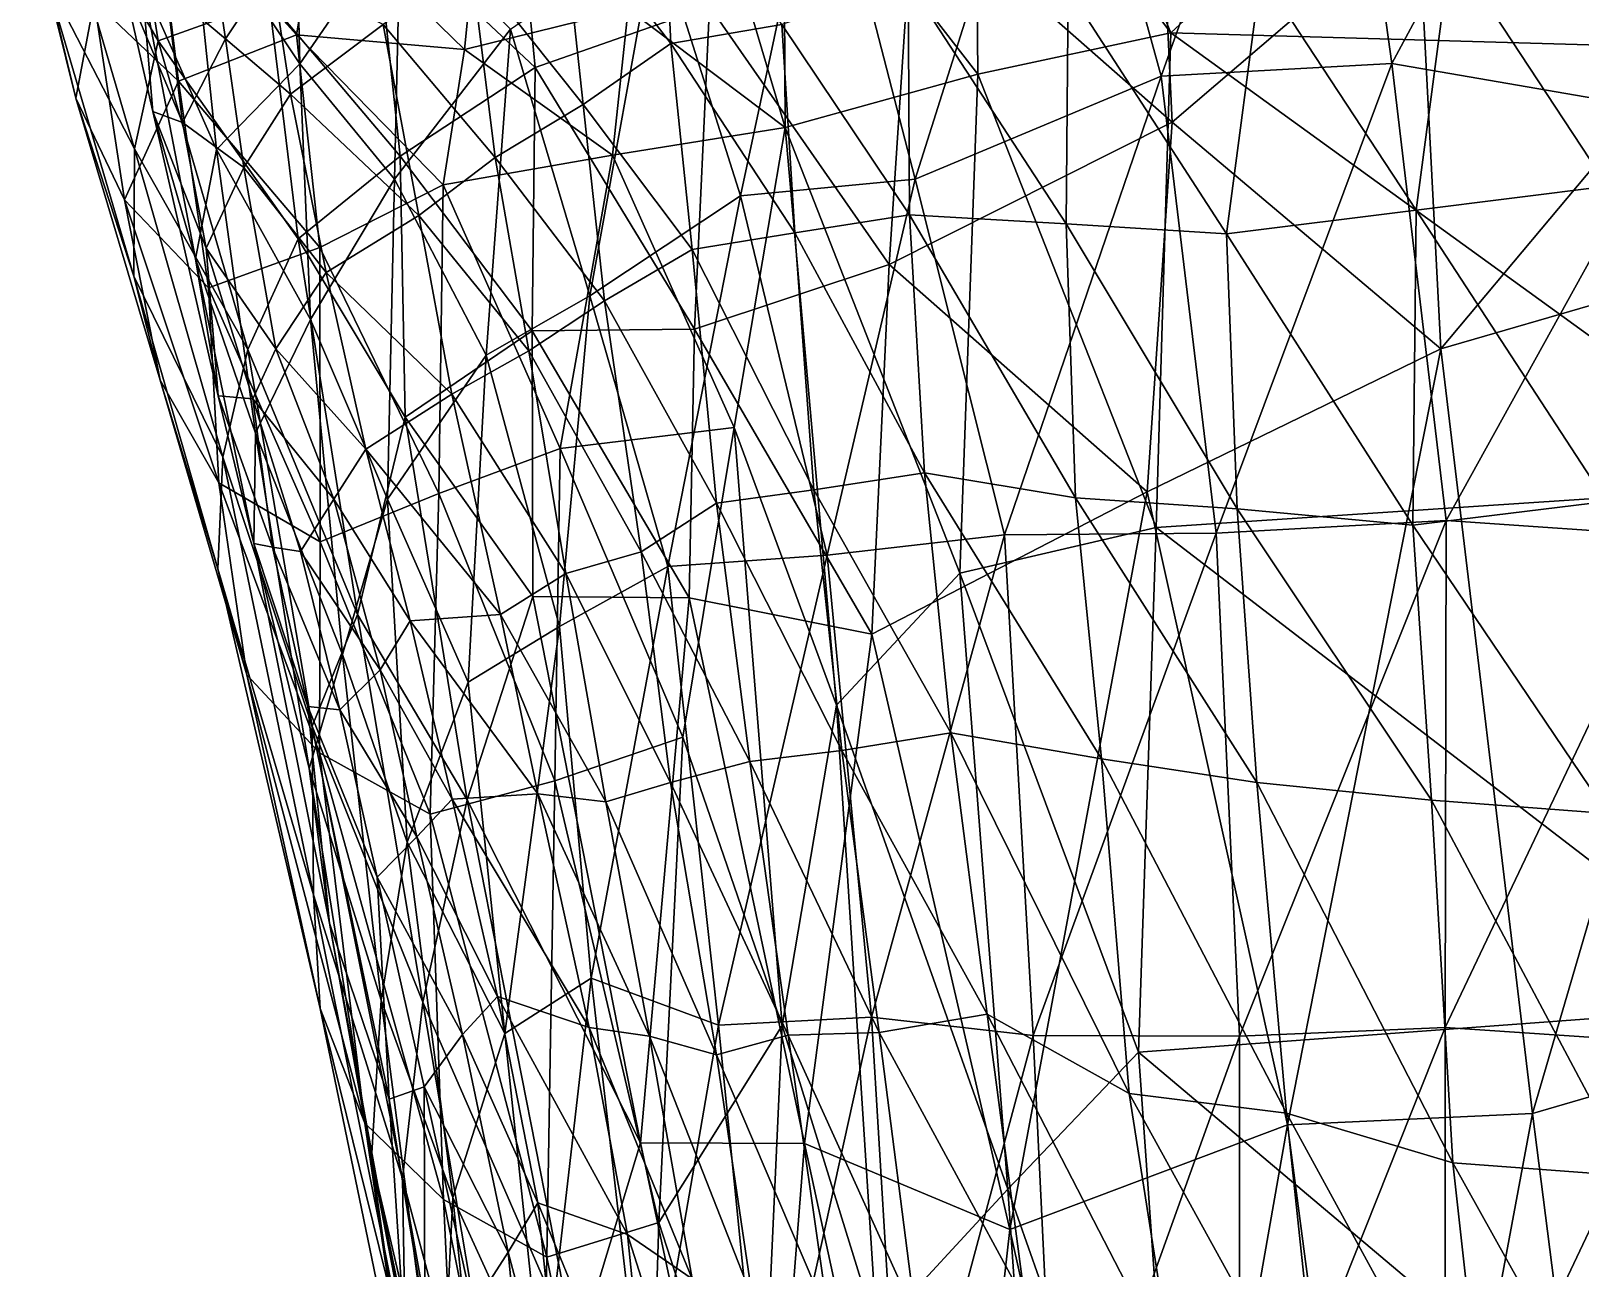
# Model space of a CAD drawing. Extents: x -4.7 to 4.7, y -9.2 to 22.6.
# Drawn here: x -1.997 to -0.706, y -4.074 to -3.043 of the extents above; entities that cross this region are included whole.
import ezdxf

# ---------------------------------------------------------------- set-up
doc = ezdxf.new("R2010")
doc.units = 0
doc.layers.add('BL_WHALE$LWO', color=1, linetype='CONTINUOUS')

msp = doc.modelspace()

# ---------------------------------------------------------------- linework, layer by layer
at = {"layer": 'BL_WHALE$LWO'}
for points in [[(-1.04763, -3.04491, 0.199577), (-1.22947, -2.60242, 0.104327), (0, -2.07729, 0.056605)], [(-1.04763, -3.04491, 0.199577), (0, -2.07729, 0.056605), (-0.525472, -3.05989, 0.219835)], [(-1.21056, -2.82931, 0.243775), (-1.22947, -2.60242, 0.104327), (-1.04763, -3.04491, 0.199577)], [(-1.05556, -3.08115, -1.88449), (-1.13823, -2.78036, -1.86982), (-0.916019, -2.6912, -2.05945)], [(-0.86347, -3.07046, -2.03251), (-1.05556, -3.08115, -1.88449), (-0.916019, -2.6912, -2.05945)], [(-0.680805, -2.73144, -2.21393), (-0.86347, -3.07046, -2.03251), (-0.916019, -2.6912, -2.05945)], [(-0.680805, -2.73144, -2.21393), (-0.629726, -3.11074, -2.18841), (-0.86347, -3.07046, -2.03251)], [(-1.04651, -3.1194, 1.80014), (-1.06357, -2.75402, 1.79307), (-1.26184, -2.92957, 1.73122)], [(-0.841476, -2.9439, 1.84807), (-1.06357, -2.75402, 1.79307), (-1.04651, -3.1194, 1.80014)], [(-1.13823, -2.78036, -1.86982), (-1.26044, -3.16679, -1.67694), (-1.33862, -2.86447, -1.65649)], [(-1.05556, -3.08115, -1.88449), (-1.26044, -3.16679, -1.67694), (-1.13823, -2.78036, -1.86982)], [(-1.20839, -3.07954, 0.303068), (-1.3702, -2.8705, 0.33359), (-1.21056, -2.82931, 0.243775)], [(-1.20839, -3.07954, 0.303068), (-1.21056, -2.82931, 0.243775), (-1.04763, -3.04491, 0.199577)], [(-1.89139, -3.05175, 0.910614), (-1.92185, -2.85931, 0.91118), (-1.98366, -2.89286, 0.643718)], [(-1.89139, -3.05175, 0.910614), (-1.79893, -3.01871, 1.16535), (-1.92185, -2.85931, 0.91118)], [(-1.77327, -3.07069, -0.878408), (-1.86446, -2.93396, -0.723013), (-1.77814, -2.8559, -1.00369)], [(-1.68944, -2.94879, -1.1089), (-1.77327, -3.07069, -0.878408), (-1.77814, -2.8559, -1.00369)], [(-1.40594, -3.18066, -1.49146), (-1.47637, -2.95835, -1.44205), (-1.33862, -2.86447, -1.65649)], [(-1.26044, -3.16679, -1.67694), (-1.40594, -3.18066, -1.49146), (-1.33862, -2.86447, -1.65649)], [(-1.59658, -2.87124, 1.48999), (-1.71076, -2.94798, 1.33644), (-1.57721, -3.07372, 1.49284)], [(-1.43179, -3.02296, 1.62301), (-1.59658, -2.87124, 1.48999), (-1.57721, -3.07372, 1.49284)], [(-1.41551, -2.96694, 0.342372), (-1.3702, -2.8705, 0.33359), (-1.36882, -3.12387, 0.386679)], [(-1.3702, -2.8705, 0.33359), (-1.20839, -3.07954, 0.303068), (-1.36882, -3.12387, 0.386679)], [(-1.98482, -2.99828, 0.519902), (-1.91089, -3.14159, 0.755738), (-1.98366, -2.89286, 0.643718)], [(-1.91089, -3.14159, 0.755738), (-1.89139, -3.05175, 0.910614), (-1.98366, -2.89286, 0.643718)], [(-1.55561, -2.93535, -0.341246), (-1.46421, -3.05382, -0.412332), (-1.47229, -2.88339, -0.405749)], [(-1.46421, -3.05382, -0.412332), (-1.37156, -3.03803, -0.468468), (-1.47229, -2.88339, -0.405749)], [(-1.87423, -3.08511, 0.159158), (-1.94465, -3.01861, 0.203722), (-1.89554, -2.91416, 0.040739)], [(-1.77613, -3.04663, 0.122946), (-1.87423, -3.08511, 0.159158), (-1.89554, -2.91416, 0.040739)], [(-1.75807, -2.93983, 0.074613), (-1.77613, -3.04663, 0.122946), (-1.89554, -2.91416, 0.040739)], [(-1.43179, -3.02296, 1.62301), (-1.28234, -3.23805, 1.71383), (-1.26184, -2.92957, 1.73122)], [(-1.28234, -3.23805, 1.71383), (-1.04651, -3.1194, 1.80014), (-1.26184, -2.92957, 1.73122)], [(-1.98482, -2.99828, 0.519902), (-1.99725, -2.94292, 0.334257), (-1.95983, -3.09946, 0.394561)], [(-1.99725, -2.94292, 0.334257), (-1.94465, -3.01861, 0.203722), (-1.95983, -3.09946, 0.394561)], [(-1.86446, -2.93396, -0.723013), (-1.84267, -3.14211, -0.590783), (-1.90479, -3.00141, -0.42922)], [(-1.77327, -3.07069, -0.878408), (-1.84267, -3.14211, -0.590783), (-1.86446, -2.93396, -0.723013)], [(-1.63608, -3.05883, 0.180528), (-1.77613, -3.04663, 0.122946), (-1.75807, -2.93983, 0.074613)], [(-1.63608, -3.05883, 0.180528), (-1.75807, -2.93983, 0.074613), (-1.62438, -2.94338, 0.151159)], [(-1.49956, -3.02526, 0.286152), (-1.63608, -3.05883, 0.180528), (-1.62438, -2.94338, 0.151159)], [(-1.53713, -3.10459, -0.332784), (-1.55561, -2.93535, -0.341246), (-1.63052, -2.98751, -0.264582)], [(-1.53713, -3.10459, -0.332784), (-1.46421, -3.05382, -0.412332), (-1.55561, -2.93535, -0.341246)], [(-0.841476, -2.9439, 1.84807), (-1.04651, -3.1194, 1.80014), (-0.822672, -3.30825, 1.84985)], [(-0.550105, -2.98288, 1.93655), (-0.841476, -2.9439, 1.84807), (-0.822672, -3.30825, 1.84985)], [(-1.83524, -3.05009, -0.129472), (-1.85083, -2.94612, -0.163503), (-1.88462, -3.00843, -0.164503)], [(-1.79687, -2.9924, -0.148202), (-1.85083, -2.94612, -0.163503), (-1.83524, -3.05009, -0.129472)], [(-1.68964, -3.14772, 1.33746), (-1.71076, -2.94798, 1.33644), (-1.79893, -3.01871, 1.16535)], [(-1.68944, -2.94879, -1.1089), (-1.69437, -3.16692, -0.988765), (-1.77327, -3.07069, -0.878408)], [(-1.71076, -2.94798, 1.33644), (-1.68964, -3.14772, 1.33746), (-1.57721, -3.07372, 1.49284)], [(-1.69437, -3.16692, -0.988765), (-1.68944, -2.94879, -1.1089), (-1.59761, -3.04195, -1.21333)], [(-0.65123, -2.94493, -0.660151), (-0.814083, -2.97402, -0.630393), (-0.683565, -3.17272, -0.683826)], [(-1.47637, -2.95835, -1.44205), (-1.53164, -3.264, -1.26555), (-1.59761, -3.04195, -1.21333)], [(-1.47637, -2.95835, -1.44205), (-1.40594, -3.18066, -1.49146), (-1.53164, -3.264, -1.26555)], [(-1.49956, -3.02526, 0.286152), (-1.41551, -2.96694, 0.342372), (-1.36882, -3.12387, 0.386679)], [(-0.843057, -3.19284, -0.653161), (-0.814083, -2.97402, -0.630393), (-0.972628, -2.99542, -0.590731)], [(-0.814083, -2.97402, -0.630393), (-0.843057, -3.19284, -0.653161), (-0.683565, -3.17272, -0.683826)], [(-0.53545, -3.22498, 1.93016), (-0.550105, -2.98288, 1.93655), (-0.822672, -3.30825, 1.84985)], [(-1.79687, -2.9924, -0.148202), (-1.83524, -3.05009, -0.129472), (-1.78106, -3.09601, -0.111266)], [(-1.70372, -3.03805, -0.181165), (-1.79687, -2.9924, -0.148202), (-1.78106, -3.09601, -0.111266)], [(-1.70372, -3.03805, -0.181165), (-1.61045, -3.14887, -0.226913), (-1.63052, -2.98751, -0.264582)], [(-1.61045, -3.14887, -0.226913), (-1.53713, -3.10459, -0.332784), (-1.63052, -2.98751, -0.264582)], [(-0.972628, -2.99542, -0.590731), (-1.13304, -3.00857, -0.547268), (-1.001, -3.2126, -0.613161)], [(-0.843057, -3.19284, -0.653161), (-0.972628, -2.99542, -0.590731), (-1.001, -3.2126, -0.613161)], [(-1.91145, -3.24781, 0.631578), (-1.98482, -2.99828, 0.519902), (-1.95983, -3.09946, 0.394561)], [(-1.98482, -2.99828, 0.519902), (-1.91145, -3.24781, 0.631578), (-1.91089, -3.14159, 0.755738)], [(-1.89568, -3.11042, -0.244734), (-1.9205, -3.00168, -0.285923), (-1.90479, -3.00141, -0.42922)], [(-1.9205, -3.00168, -0.285923), (-1.87105, -3.11977, -0.126282), (-1.88462, -3.00843, -0.164503)], [(-1.89568, -3.11042, -0.244734), (-1.87105, -3.11977, -0.126282), (-1.9205, -3.00168, -0.285923)], [(-1.86006, -3.23336, -0.284854), (-1.89568, -3.11042, -0.244734), (-1.90479, -3.00141, -0.42922)], [(-1.84267, -3.14211, -0.590783), (-1.86006, -3.23336, -0.284854), (-1.90479, -3.00141, -0.42922)], [(-1.87105, -3.11977, -0.126282), (-1.83524, -3.05009, -0.129472), (-1.88462, -3.00843, -0.164503)], [(-1.26625, -3.00215, -0.501691), (-1.37156, -3.03803, -0.468468), (-1.2653, -3.1966, -0.520716)], [(-1.13469, -3.20418, -0.571789), (-1.26625, -3.00215, -0.501691), (-1.2653, -3.1966, -0.520716)], [(-1.26625, -3.00215, -0.501691), (-1.13469, -3.20418, -0.571789), (-1.13304, -3.00857, -0.547268)], [(-1.13304, -3.00857, -0.547268), (-1.13469, -3.20418, -0.571789), (-1.001, -3.2126, -0.613161)], [(-1.94465, -3.01861, 0.203722), (-1.91927, -3.18416, 0.329645), (-1.95983, -3.09946, 0.394561)], [(-1.91927, -3.18416, 0.329645), (-1.94465, -3.01861, 0.203722), (-1.87423, -3.08511, 0.159158)], [(-1.79893, -3.01871, 1.16535), (-1.89139, -3.05175, 0.910614), (-1.77471, -3.21668, 1.16549)], [(-1.68964, -3.14772, 1.33746), (-1.79893, -3.01871, 1.16535), (-1.77471, -3.21668, 1.16549)], [(-1.63608, -3.05883, 0.180528), (-1.49956, -3.02526, 0.286152), (-1.51281, -3.1468, 0.314791)], [(-1.44437, -3.29197, 1.60291), (-1.43179, -3.02296, 1.62301), (-1.57721, -3.07372, 1.49284)], [(-1.51281, -3.1468, 0.314791), (-1.49956, -3.02526, 0.286152), (-1.36882, -3.12387, 0.386679)], [(-1.44437, -3.29197, 1.60291), (-1.28234, -3.23805, 1.71383), (-1.43179, -3.02296, 1.62301)], [(-1.87423, -3.08511, 0.159158), (-1.77613, -3.04663, 0.122946), (-1.75652, -3.22376, 0.231324)], [(-1.67411, -3.19711, -0.130794), (-1.70372, -3.03805, -0.181165), (-1.78106, -3.09601, -0.111266)], [(-1.75652, -3.22376, 0.231324), (-1.77613, -3.04663, 0.122946), (-1.65395, -3.17151, 0.223051)], [(-1.77613, -3.04663, 0.122946), (-1.63608, -3.05883, 0.180528), (-1.65395, -3.17151, 0.223051)], [(-1.70372, -3.03805, -0.181165), (-1.67411, -3.19711, -0.130794), (-1.61045, -3.14887, -0.226913)], [(-1.61798, -3.31345, -1.10094), (-1.69437, -3.16692, -0.988765), (-1.59761, -3.04195, -1.21333)], [(-1.53164, -3.264, -1.26555), (-1.61798, -3.31345, -1.10094), (-1.59761, -3.04195, -1.21333)], [(-1.46421, -3.05382, -0.412332), (-1.36068, -3.21157, -0.471253), (-1.37156, -3.03803, -0.468468)], [(-1.37156, -3.03803, -0.468468), (-1.36068, -3.21157, -0.471253), (-1.2653, -3.1966, -0.520716)], [(-1.05983, -3.45718, 0.313938), (-1.20839, -3.07954, 0.303068), (-1.04763, -3.04491, 0.199577)], [(-0.526689, -3.42182, 0.280832), (-1.05983, -3.45718, 0.313938), (-1.04763, -3.04491, 0.199577)], [(-0.525472, -3.05989, 0.219835), (-0.526689, -3.42182, 0.280832), (-1.04763, -3.04491, 0.199577)], [(-1.91089, -3.14159, 0.755738), (-1.81652, -3.30898, 1.01827), (-1.89139, -3.05175, 0.910614)], [(-1.89139, -3.05175, 0.910614), (-1.81652, -3.30898, 1.01827), (-1.77471, -3.21668, 1.16549)], [(-1.81991, -3.15708, -0.084922), (-1.83524, -3.05009, -0.129472), (-1.87105, -3.11977, -0.126282)], [(-1.83524, -3.05009, -0.129472), (-1.81991, -3.15708, -0.084922), (-1.78106, -3.09601, -0.111266)], [(-1.63608, -3.05883, 0.180528), (-1.51281, -3.1468, 0.314791), (-1.65395, -3.17151, 0.223051)], [(-1.46421, -3.05382, -0.412332), (-1.53713, -3.10459, -0.332784), (-1.44627, -3.2255, -0.405561)], [(-1.36068, -3.21157, -0.471253), (-1.46421, -3.05382, -0.412332), (-1.44627, -3.2255, -0.405561)], [(-1.84267, -3.14211, -0.590783), (-1.77327, -3.07069, -0.878408), (-1.76448, -3.28398, -0.75132)], [(-1.77327, -3.07069, -0.878408), (-1.69437, -3.16692, -0.988765), (-1.76448, -3.28398, -0.75132)], [(-1.68964, -3.14772, 1.33746), (-1.5796, -3.2933, 1.47312), (-1.57721, -3.07372, 1.49284)], [(-1.5796, -3.2933, 1.47312), (-1.44437, -3.29197, 1.60291), (-1.57721, -3.07372, 1.49284)], [(-0.86347, -3.07046, -2.03251), (-1.00968, -3.46187, -1.86658), (-1.05556, -3.08115, -1.88449)], [(-1.00968, -3.46187, -1.86658), (-0.86347, -3.07046, -2.03251), (-0.818041, -3.45133, -2.01531)], [(-0.86347, -3.07046, -2.03251), (-0.629726, -3.11074, -2.18841), (-0.818041, -3.45133, -2.01531)], [(-1.91927, -3.18416, 0.329645), (-1.87423, -3.08511, 0.159158), (-1.84945, -3.25738, 0.280066)], [(-1.87423, -3.08511, 0.159158), (-1.75652, -3.22376, 0.231324), (-1.84945, -3.25738, 0.280066)], [(-1.20839, -3.07954, 0.303068), (-1.22341, -3.49538, 0.419482), (-1.36882, -3.12387, 0.386679)], [(-1.26044, -3.16679, -1.67694), (-1.05556, -3.08115, -1.88449), (-1.18622, -3.46332, -1.69703)], [(-1.22341, -3.49538, 0.419482), (-1.20839, -3.07954, 0.303068), (-1.05983, -3.45718, 0.313938)], [(-1.05556, -3.08115, -1.88449), (-1.00968, -3.46187, -1.86658), (-1.18622, -3.46332, -1.69703)], [(-1.91927, -3.18416, 0.329645), (-1.88952, -3.33453, 0.521753), (-1.95983, -3.09946, 0.394561)], [(-1.88952, -3.33453, 0.521753), (-1.91145, -3.24781, 0.631578), (-1.95983, -3.09946, 0.394561)], [(-1.81991, -3.15708, -0.084922), (-1.75119, -3.24465, -0.043923), (-1.78106, -3.09601, -0.111266)], [(-1.75119, -3.24465, -0.043923), (-1.67411, -3.19711, -0.130794), (-1.78106, -3.09601, -0.111266)], [(-1.89568, -3.11042, -0.244734), (-1.84132, -3.34757, -0.102469), (-1.85123, -3.22445, -0.07418)], [(-1.89568, -3.11042, -0.244734), (-1.86006, -3.23336, -0.284854), (-1.84132, -3.34757, -0.102469)], [(-1.87105, -3.11977, -0.126282), (-1.89568, -3.11042, -0.244734), (-1.85123, -3.22445, -0.07418)], [(-1.61045, -3.14887, -0.226913), (-1.51941, -3.26822, -0.298002), (-1.53713, -3.10459, -0.332784)], [(-1.53713, -3.10459, -0.332784), (-1.51941, -3.26822, -0.298002), (-1.44627, -3.2255, -0.405561)], [(-0.629726, -3.11074, -2.18841), (-0.62462, -3.46458, -2.1475), (-0.818041, -3.45133, -2.01531)], [(-1.81991, -3.15708, -0.084922), (-1.87105, -3.11977, -0.126282), (-1.85123, -3.22445, -0.07418)], [(-1.41126, -3.37382, 0.46088), (-1.51281, -3.1468, 0.314791), (-1.36882, -3.12387, 0.386679)], [(-1.32606, -3.60531, 0.52288), (-1.41126, -3.37382, 0.46088), (-1.36882, -3.12387, 0.386679)], [(-1.22341, -3.49538, 0.419482), (-1.32606, -3.60531, 0.52288), (-1.36882, -3.12387, 0.386679)], [(-1.04651, -3.1194, 1.80014), (-1.28234, -3.23805, 1.71383), (-1.06726, -3.42752, 1.78359)], [(-1.04651, -3.1194, 1.80014), (-1.06726, -3.42752, 1.78359), (-0.822672, -3.30825, 1.84985)], [(-1.91089, -3.14159, 0.755738), (-1.91145, -3.24781, 0.631578), (-1.83748, -3.39865, 0.864135)], [(-1.81652, -3.30898, 1.01827), (-1.91089, -3.14159, 0.755738), (-1.83748, -3.39865, 0.864135)], [(-1.86006, -3.23336, -0.284854), (-1.84267, -3.14211, -0.590783), (-1.81028, -3.37844, -0.449237)], [(-1.81028, -3.37844, -0.449237), (-1.84267, -3.14211, -0.590783), (-1.76448, -3.28398, -0.75132)], [(-1.68543, -3.36517, 1.31391), (-1.68964, -3.14772, 1.33746), (-1.77471, -3.21668, 1.16549)], [(-1.5796, -3.2933, 1.47312), (-1.68964, -3.14772, 1.33746), (-1.68543, -3.36517, 1.31391)], [(-1.61045, -3.14887, -0.226913), (-1.67411, -3.19711, -0.130794), (-1.58232, -3.30994, -0.181057)], [(-1.51281, -3.1468, 0.314791), (-1.55634, -3.39146, 0.394149), (-1.65395, -3.17151, 0.223051)], [(-1.51941, -3.26822, -0.298002), (-1.61045, -3.14887, -0.226913), (-1.58232, -3.30994, -0.181057)], [(-1.51281, -3.1468, 0.314791), (-1.41126, -3.37382, 0.46088), (-1.55634, -3.39146, 0.394149)], [(-1.79334, -3.30835, -0.015225), (-1.81991, -3.15708, -0.084922), (-1.85123, -3.22445, -0.07418)], [(-1.79334, -3.30835, -0.015225), (-1.75119, -3.24465, -0.043923), (-1.81991, -3.15708, -0.084922)], [(-1.69437, -3.16692, -0.988765), (-1.70032, -3.43365, -0.869512), (-1.76448, -3.28398, -0.75132)], [(-1.65744, -3.42878, 0.371259), (-1.75652, -3.22376, 0.231324), (-1.65395, -3.17151, 0.223051)], [(-1.70032, -3.43365, -0.869512), (-1.69437, -3.16692, -0.988765), (-1.61798, -3.31345, -1.10094)], [(-1.55634, -3.39146, 0.394149), (-1.65744, -3.42878, 0.371259), (-1.65395, -3.17151, 0.223051)], [(-1.40594, -3.18066, -1.49146), (-1.26044, -3.16679, -1.67694), (-1.33394, -3.48031, -1.51492)], [(-1.33394, -3.48031, -1.51492), (-1.26044, -3.16679, -1.67694), (-1.18622, -3.46332, -1.69703)], [(-0.843057, -3.19284, -0.653161), (-0.684879, -3.43557, -0.671688), (-0.683565, -3.17272, -0.683826)], [(-1.84065, -3.42001, 0.458048), (-1.91927, -3.18416, 0.329645), (-1.84945, -3.25738, 0.280066)], [(-1.84065, -3.42001, 0.458048), (-1.88952, -3.33453, 0.521753), (-1.91927, -3.18416, 0.329645)], [(-1.53164, -3.264, -1.26555), (-1.40594, -3.18066, -1.49146), (-1.46659, -3.48958, -1.31945)], [(-1.40594, -3.18066, -1.49146), (-1.33394, -3.48031, -1.51492), (-1.46659, -3.48958, -1.31945)], [(-1.64661, -3.34618, -0.068682), (-1.67411, -3.19711, -0.130794), (-1.75119, -3.24465, -0.043923)], [(-1.67411, -3.19711, -0.130794), (-1.64661, -3.34618, -0.068682), (-1.58232, -3.30994, -0.181057)], [(-1.36068, -3.21157, -0.471253), (-1.25279, -3.41166, -0.514214), (-1.2653, -3.1966, -0.520716)], [(-1.25279, -3.41166, -0.514214), (-1.1269, -3.43259, -0.569765), (-1.2653, -3.1966, -0.520716)], [(-1.1269, -3.43259, -0.569765), (-1.13469, -3.20418, -0.571789), (-1.2653, -3.1966, -0.520716)], [(-0.84578, -3.45514, -0.642268), (-0.843057, -3.19284, -0.653161), (-1.001, -3.2126, -0.613161)], [(-0.684879, -3.43557, -0.671688), (-0.843057, -3.19284, -0.653161), (-0.84578, -3.45514, -0.642268)], [(-1.34487, -3.4259, -0.456114), (-1.36068, -3.21157, -0.471253), (-1.44627, -3.2255, -0.405561)], [(-1.25279, -3.41166, -0.514214), (-1.36068, -3.21157, -0.471253), (-1.34487, -3.4259, -0.456114)], [(-1.13469, -3.20418, -0.571789), (-0.992292, -3.44151, -0.613223), (-1.001, -3.2126, -0.613161)], [(-1.1269, -3.43259, -0.569765), (-0.992292, -3.44151, -0.613223), (-1.13469, -3.20418, -0.571789)], [(-0.992292, -3.44151, -0.613223), (-0.84578, -3.45514, -0.642268), (-1.001, -3.2126, -0.613161)], [(-1.84132, -3.34757, -0.102469), (-1.81235, -3.34988, 0.012553), (-1.85123, -3.22445, -0.07418)], [(-1.81235, -3.34988, 0.012553), (-1.79334, -3.30835, -0.015225), (-1.85123, -3.22445, -0.07418)], [(-1.75652, -3.22376, 0.231324), (-1.75638, -3.4692, 0.408221), (-1.84945, -3.25738, 0.280066)], [(-1.81652, -3.30898, 1.01827), (-1.72512, -3.5298, 1.20358), (-1.77471, -3.21668, 1.16549)], [(-1.72512, -3.5298, 1.20358), (-1.68543, -3.36517, 1.31391), (-1.77471, -3.21668, 1.16549)], [(-1.75652, -3.22376, 0.231324), (-1.65744, -3.42878, 0.371259), (-1.75638, -3.4692, 0.408221)], [(-1.51941, -3.26822, -0.298002), (-1.42594, -3.43692, -0.369531), (-1.44627, -3.2255, -0.405561)], [(-1.42594, -3.43692, -0.369531), (-1.34487, -3.4259, -0.456114), (-1.44627, -3.2255, -0.405561)], [(-0.746123, -3.94541, 1.86372), (-0.53545, -3.22498, 1.93016), (-0.822672, -3.30825, 1.84985)], [(-0.746123, -3.94541, 1.86372), (-0.460453, -3.86221, 1.94896), (-0.53545, -3.22498, 1.93016)], [(-1.84132, -3.34757, -0.102469), (-1.86006, -3.23336, -0.284854), (-1.81171, -3.47064, -0.142648)], [(-1.86006, -3.23336, -0.284854), (-1.81028, -3.37844, -0.449237), (-1.81171, -3.47064, -0.142648)], [(-1.28234, -3.23805, 1.71383), (-1.44437, -3.29197, 1.60291), (-1.29658, -3.54614, 1.68514)], [(-1.06726, -3.42752, 1.78359), (-1.28234, -3.23805, 1.71383), (-1.29658, -3.54614, 1.68514)], [(-1.91145, -3.24781, 0.631578), (-1.84163, -3.49159, 0.754405), (-1.83748, -3.39865, 0.864135)], [(-1.84163, -3.49159, 0.754405), (-1.91145, -3.24781, 0.631578), (-1.88952, -3.33453, 0.521753)], [(-1.75119, -3.24465, -0.043923), (-1.79334, -3.30835, -0.015225), (-1.71839, -3.39202, 0.032215)], [(-1.64661, -3.34618, -0.068682), (-1.75119, -3.24465, -0.043923), (-1.71839, -3.39202, 0.032215)], [(-1.75638, -3.4692, 0.408221), (-1.84065, -3.42001, 0.458048), (-1.84945, -3.25738, 0.280066)], [(-1.53164, -3.264, -1.26555), (-1.55677, -3.53978, -1.15744), (-1.61798, -3.31345, -1.10094)], [(-1.55677, -3.53978, -1.15744), (-1.53164, -3.264, -1.26555), (-1.46659, -3.48958, -1.31945)], [(-1.48877, -3.47742, -0.252306), (-1.51941, -3.26822, -0.298002), (-1.58232, -3.30994, -0.181057)], [(-1.51941, -3.26822, -0.298002), (-1.48877, -3.47742, -0.252306), (-1.42594, -3.43692, -0.369531)], [(-1.73763, -3.56308, -0.608909), (-1.81028, -3.37844, -0.449237), (-1.76448, -3.28398, -0.75132)], [(-1.70032, -3.43365, -0.869512), (-1.73763, -3.56308, -0.608909), (-1.76448, -3.28398, -0.75132)], [(-1.5796, -3.2933, 1.47312), (-1.68543, -3.36517, 1.31391), (-1.57924, -3.51481, 1.4506)], [(-1.44878, -3.51571, 1.58368), (-1.44437, -3.29197, 1.60291), (-1.5796, -3.2933, 1.47312)], [(-1.44878, -3.51571, 1.58368), (-1.5796, -3.2933, 1.47312), (-1.57924, -3.51481, 1.4506)], [(-1.44437, -3.29197, 1.60291), (-1.44878, -3.51571, 1.58368), (-1.29658, -3.54614, 1.68514)], [(-1.76287, -3.62267, 1.05457), (-1.81652, -3.30898, 1.01827), (-1.83748, -3.39865, 0.864135)], [(-1.76287, -3.62267, 1.05457), (-1.72512, -3.5298, 1.20358), (-1.81652, -3.30898, 1.01827)], [(-1.81235, -3.34988, 0.012553), (-1.74492, -3.43363, 0.067752), (-1.79334, -3.30835, -0.015225)], [(-1.79334, -3.30835, -0.015225), (-1.74492, -3.43363, 0.067752), (-1.71839, -3.39202, 0.032215)], [(-1.70032, -3.43365, -0.869512), (-1.61798, -3.31345, -1.10094), (-1.63305, -3.58617, -0.987618)], [(-1.64661, -3.34618, -0.068682), (-1.55173, -3.49551, -0.120862), (-1.58232, -3.30994, -0.181057)], [(-1.61798, -3.31345, -1.10094), (-1.55677, -3.53978, -1.15744), (-1.63305, -3.58617, -0.987618)], [(-1.55173, -3.49551, -0.120862), (-1.48877, -3.47742, -0.252306), (-1.58232, -3.30994, -0.181057)], [(-1.06726, -3.42752, 1.78359), (-0.95038, -3.95499, 1.80055), (-0.822672, -3.30825, 1.84985)], [(-0.95038, -3.95499, 1.80055), (-0.746123, -3.94541, 1.86372), (-0.822672, -3.30825, 1.84985)], [(-1.88952, -3.33453, 0.521753), (-1.84065, -3.42001, 0.458048), (-1.81742, -3.57984, 0.644342)], [(-1.84163, -3.49159, 0.754405), (-1.88952, -3.33453, 0.521753), (-1.81742, -3.57984, 0.644342)], [(-1.79613, -3.47357, -0.02041), (-1.84132, -3.34757, -0.102469), (-1.81171, -3.47064, -0.142648)], [(-1.81235, -3.34988, 0.012553), (-1.84132, -3.34757, -0.102469), (-1.79613, -3.47357, -0.02041)], [(-1.81235, -3.34988, 0.012553), (-1.79613, -3.47357, -0.02041), (-1.77272, -3.47714, 0.100405)], [(-1.74492, -3.43363, 0.067752), (-1.81235, -3.34988, 0.012553), (-1.77272, -3.47714, 0.100405)], [(-1.60608, -3.52967, 0.000922), (-1.64661, -3.34618, -0.068682), (-1.71839, -3.39202, 0.032215)], [(-1.55173, -3.49551, -0.120862), (-1.64661, -3.34618, -0.068682), (-1.60608, -3.52967, 0.000922)], [(-1.68543, -3.36517, 1.31391), (-1.72512, -3.5298, 1.20358), (-1.63371, -3.68403, 1.3483)], [(-1.68543, -3.36517, 1.31391), (-1.63371, -3.68403, 1.3483), (-1.57924, -3.51481, 1.4506)], [(-1.81028, -3.37844, -0.449237), (-1.76538, -3.65806, -0.304571), (-1.81171, -3.47064, -0.142648)], [(-1.76538, -3.65806, -0.304571), (-1.81028, -3.37844, -0.449237), (-1.73763, -3.56308, -0.608909)], [(-1.55634, -3.39146, 0.394149), (-1.41126, -3.37382, 0.46088), (-1.45424, -3.63204, 0.5384)], [(-1.41126, -3.37382, 0.46088), (-1.37149, -3.87219, 0.599695), (-1.45424, -3.63204, 0.5384)], [(-1.41126, -3.37382, 0.46088), (-1.32606, -3.60531, 0.52288), (-1.37149, -3.87219, 0.599695)], [(-1.74492, -3.43363, 0.067752), (-1.68134, -3.535, 0.105598), (-1.71839, -3.39202, 0.032215)], [(-1.68134, -3.535, 0.105598), (-1.60608, -3.52967, 0.000922), (-1.71839, -3.39202, 0.032215)], [(-1.65744, -3.42878, 0.371259), (-1.55634, -3.39146, 0.394149), (-1.56082, -3.66825, 0.516898)], [(-1.56082, -3.66825, 0.516898), (-1.55634, -3.39146, 0.394149), (-1.45424, -3.63204, 0.5384)], [(-1.84163, -3.49159, 0.754405), (-1.76197, -3.76342, 0.93028), (-1.83748, -3.39865, 0.864135)], [(-1.76197, -3.76342, 0.93028), (-1.76287, -3.62267, 1.05457), (-1.83748, -3.39865, 0.864135)], [(-1.84065, -3.42001, 0.458048), (-1.75689, -3.64486, 0.571315), (-1.81742, -3.57984, 0.644342)], [(-1.75638, -3.4692, 0.408221), (-1.75689, -3.64486, 0.571315), (-1.84065, -3.42001, 0.458048)], [(-1.25279, -3.41166, -0.514214), (-1.34487, -3.4259, -0.456114), (-1.23095, -3.62832, -0.486393)], [(-1.10525, -3.65001, -0.538305), (-1.25279, -3.41166, -0.514214), (-1.23095, -3.62832, -0.486393)], [(-1.10525, -3.65001, -0.538305), (-1.1269, -3.43259, -0.569765), (-1.25279, -3.41166, -0.514214)], [(-1.05983, -3.45718, 0.313938), (-0.526689, -3.42182, 0.280832), (-0.54167, -3.85494, 0.364351)], [(-1.70622, -3.57589, 0.143366), (-1.74492, -3.43363, 0.067752), (-1.77272, -3.47714, 0.100405)], [(-1.75638, -3.4692, 0.408221), (-1.65744, -3.42878, 0.371259), (-1.66459, -3.69602, 0.522839)], [(-1.70622, -3.57589, 0.143366), (-1.68134, -3.535, 0.105598), (-1.74492, -3.43363, 0.067752)], [(-1.73763, -3.56308, -0.608909), (-1.70032, -3.43365, -0.869512), (-1.68372, -3.7195, -0.731911)], [(-1.68372, -3.7195, -0.731911), (-1.70032, -3.43365, -0.869512), (-1.63305, -3.58617, -0.987618)], [(-1.65744, -3.42878, 0.371259), (-1.56082, -3.66825, 0.516898), (-1.66459, -3.69602, 0.522839)], [(-1.34487, -3.4259, -0.456114), (-1.42594, -3.43692, -0.369531), (-1.32162, -3.64293, -0.416979)], [(-1.34487, -3.4259, -0.456114), (-1.32162, -3.64293, -0.416979), (-1.23095, -3.62832, -0.486393)], [(-1.1817, -4.04228, 1.71497), (-1.06726, -3.42752, 1.78359), (-1.29658, -3.54614, 1.68514)], [(-1.06726, -3.42752, 1.78359), (-1.1817, -4.04228, 1.71497), (-0.95038, -3.95499, 1.80055)], [(-1.1269, -3.43259, -0.569765), (-1.10525, -3.65001, -0.538305), (-0.975806, -3.66968, -0.57808)], [(-0.992292, -3.44151, -0.613223), (-1.1269, -3.43259, -0.569765), (-0.975806, -3.66968, -0.57808)], [(-1.42594, -3.43692, -0.369531), (-1.48877, -3.47742, -0.252306), (-1.39824, -3.65222, -0.327915)], [(-1.32162, -3.64293, -0.416979), (-1.42594, -3.43692, -0.369531), (-1.39824, -3.65222, -0.327915)], [(-0.830318, -3.68442, -0.604099), (-0.992292, -3.44151, -0.613223), (-0.975806, -3.66968, -0.57808)], [(-0.84578, -3.45514, -0.642268), (-0.992292, -3.44151, -0.613223), (-0.830318, -3.68442, -0.604099)], [(-0.684879, -3.43557, -0.671688), (-0.84578, -3.45514, -0.642268), (-0.683535, -3.69562, -0.618187)], [(-1.22341, -3.49538, 0.419482), (-1.05983, -3.45718, 0.313938), (-1.07437, -3.89429, 0.410178)], [(-1.05983, -3.45718, 0.313938), (-0.54167, -3.85494, 0.364351), (-1.07437, -3.89429, 0.410178)], [(-0.9904, -3.88114, -1.83545), (-1.00968, -3.46187, -1.86658), (-0.818041, -3.45133, -2.01531)], [(-0.818858, -3.87399, -1.975), (-0.9904, -3.88114, -1.83545), (-0.818041, -3.45133, -2.01531)], [(-0.84578, -3.45514, -0.642268), (-0.830318, -3.68442, -0.604099), (-0.683535, -3.69562, -0.618187)], [(-0.62462, -3.46458, -2.1475), (-0.818858, -3.87399, -1.975), (-0.818041, -3.45133, -2.01531)], [(-1.76668, -3.60649, 0.043772), (-1.79613, -3.47357, -0.02041), (-1.81171, -3.47064, -0.142648)], [(-1.76538, -3.65806, -0.304571), (-1.74855, -3.78691, -0.012429), (-1.81171, -3.47064, -0.142648)], [(-1.74855, -3.78691, -0.012429), (-1.76668, -3.60649, 0.043772), (-1.81171, -3.47064, -0.142648)], [(-1.79613, -3.47357, -0.02041), (-1.73983, -3.60914, 0.167381), (-1.77272, -3.47714, 0.100405)], [(-1.76668, -3.60649, 0.043772), (-1.73983, -3.60914, 0.167381), (-1.79613, -3.47357, -0.02041)], [(-1.75689, -3.64486, 0.571315), (-1.75638, -3.4692, 0.408221), (-1.66459, -3.69602, 0.522839)], [(-1.29705, -3.86518, -1.47112), (-1.33394, -3.48031, -1.51492), (-1.18622, -3.46332, -1.69703)], [(-1.1622, -3.88058, -1.66173), (-1.29705, -3.86518, -1.47112), (-1.18622, -3.46332, -1.69703)], [(-1.00968, -3.46187, -1.86658), (-1.1622, -3.88058, -1.66173), (-1.18622, -3.46332, -1.69703)], [(-0.9904, -3.88114, -1.83545), (-1.1622, -3.88058, -1.66173), (-1.00968, -3.46187, -1.86658)], [(-0.818858, -3.87399, -1.975), (-0.62462, -3.46458, -2.1475), (-0.624719, -3.88699, -2.10581)], [(-1.73983, -3.60914, 0.167381), (-1.70622, -3.57589, 0.143366), (-1.77272, -3.47714, 0.100405)], [(-1.46452, -3.66968, -0.198347), (-1.48877, -3.47742, -0.252306), (-1.55173, -3.49551, -0.120862)], [(-1.48877, -3.47742, -0.252306), (-1.46452, -3.66968, -0.198347), (-1.39824, -3.65222, -0.327915)], [(-1.33394, -3.48031, -1.51492), (-1.42453, -3.8719, -1.27155), (-1.46659, -3.48958, -1.31945)], [(-1.42453, -3.8719, -1.27155), (-1.33394, -3.48031, -1.51492), (-1.29705, -3.86518, -1.47112)], [(-1.75621, -3.85806, 0.819055), (-1.84163, -3.49159, 0.754405), (-1.81742, -3.57984, 0.644342)], [(-1.76197, -3.76342, 0.93028), (-1.84163, -3.49159, 0.754405), (-1.75621, -3.85806, 0.819055)], [(-1.55173, -3.49551, -0.120862), (-1.60608, -3.52967, 0.000922), (-1.51836, -3.68593, -0.060819)], [(-1.53051, -3.83264, -1.093), (-1.55677, -3.53978, -1.15744), (-1.46659, -3.48958, -1.31945)], [(-1.46452, -3.66968, -0.198347), (-1.55173, -3.49551, -0.120862), (-1.51836, -3.68593, -0.060819)], [(-1.42453, -3.8719, -1.27155), (-1.53051, -3.83264, -1.093), (-1.46659, -3.48958, -1.31945)], [(-1.18346, -4.00872, 0.514891), (-1.32606, -3.60531, 0.52288), (-1.22341, -3.49538, 0.419482)], [(-1.18346, -4.00872, 0.514891), (-1.22341, -3.49538, 0.419482), (-1.07437, -3.89429, 0.410178)], [(-1.63371, -3.68403, 1.3483), (-1.48947, -3.97, 1.48653), (-1.57924, -3.51481, 1.4506)], [(-1.48947, -3.97, 1.48653), (-1.44878, -3.51571, 1.58368), (-1.57924, -3.51481, 1.4506)], [(-1.48947, -3.97, 1.48653), (-1.3528, -3.97041, 1.61434), (-1.44878, -3.51571, 1.58368)], [(-1.44878, -3.51571, 1.58368), (-1.3528, -3.97041, 1.61434), (-1.29658, -3.54614, 1.68514)], [(-1.72512, -3.5298, 1.20358), (-1.76287, -3.62267, 1.05457), (-1.67079, -3.85263, 1.23522)], [(-1.63371, -3.68403, 1.3483), (-1.72512, -3.5298, 1.20358), (-1.67079, -3.85263, 1.23522)], [(-1.68134, -3.535, 0.105598), (-1.70622, -3.57589, 0.143366), (-1.64633, -3.68367, 0.175345)], [(-1.60608, -3.52967, 0.000922), (-1.68134, -3.535, 0.105598), (-1.57496, -3.67908, 0.063793)], [(-1.57496, -3.67908, 0.063793), (-1.68134, -3.535, 0.105598), (-1.64633, -3.68367, 0.175345)], [(-1.60608, -3.52967, 0.000922), (-1.57496, -3.67908, 0.063793), (-1.51836, -3.68593, -0.060819)], [(-1.55677, -3.53978, -1.15744), (-1.6024, -3.87886, -0.921571), (-1.63305, -3.58617, -0.987618)], [(-1.6024, -3.87886, -0.921571), (-1.55677, -3.53978, -1.15744), (-1.53051, -3.83264, -1.093)], [(-1.3528, -3.97041, 1.61434), (-1.1817, -4.04228, 1.71497), (-1.29658, -3.54614, 1.68514)], [(-1.76538, -3.65806, -0.304571), (-1.73763, -3.56308, -0.608909), (-1.70545, -3.85111, -0.468838)], [(-1.73763, -3.56308, -0.608909), (-1.68372, -3.7195, -0.731911), (-1.70545, -3.85111, -0.468838)], [(-1.67571, -3.71484, 0.20336), (-1.70622, -3.57589, 0.143366), (-1.73983, -3.60914, 0.167381)], [(-1.70622, -3.57589, 0.143366), (-1.67571, -3.71484, 0.20336), (-1.64633, -3.68367, 0.175345)], [(-1.71896, -3.95361, 0.720129), (-1.75621, -3.85806, 0.819055), (-1.81742, -3.57984, 0.644342)], [(-1.75689, -3.64486, 0.571315), (-1.71896, -3.95361, 0.720129), (-1.81742, -3.57984, 0.644342)], [(-1.6024, -3.87886, -0.921571), (-1.68372, -3.7195, -0.731911), (-1.63305, -3.58617, -0.987618)], [(-1.73983, -3.60914, 0.167381), (-1.76668, -3.60649, 0.043772), (-1.70878, -3.74859, 0.225885)], [(-1.76668, -3.60649, 0.043772), (-1.69895, -3.93372, 0.169033), (-1.70878, -3.74859, 0.225885)], [(-1.69895, -3.93372, 0.169033), (-1.76668, -3.60649, 0.043772), (-1.74855, -3.78691, -0.012429)], [(-1.67571, -3.71484, 0.20336), (-1.73983, -3.60914, 0.167381), (-1.70878, -3.74859, 0.225885)], [(-1.37149, -3.87219, 0.599695), (-1.32606, -3.60531, 0.52288), (-1.29236, -4.12696, 0.623192)], [(-1.32606, -3.60531, 0.52288), (-1.18346, -4.00872, 0.514891), (-1.29236, -4.12696, 0.623192)], [(-1.76287, -3.62267, 1.05457), (-1.68777, -3.99958, 1.11538), (-1.67079, -3.85263, 1.23522)], [(-1.68777, -3.99958, 1.11538), (-1.76287, -3.62267, 1.05457), (-1.76197, -3.76342, 0.93028)], [(-1.32162, -3.64293, -0.416979), (-1.20066, -3.86262, -0.442602), (-1.23095, -3.62832, -0.486393)], [(-1.20066, -3.86262, -0.442602), (-1.08227, -3.92884, -0.43683), (-1.23095, -3.62832, -0.486393)], [(-1.08227, -3.92884, -0.43683), (-1.10525, -3.65001, -0.538305), (-1.23095, -3.62832, -0.486393)], [(-1.47418, -4.03642, 0.611041), (-1.56082, -3.66825, 0.516898), (-1.45424, -3.63204, 0.5384)], [(-1.37149, -3.87219, 0.599695), (-1.47418, -4.03642, 0.611041), (-1.45424, -3.63204, 0.5384)], [(-1.65365, -4.01706, 0.656985), (-1.75689, -3.64486, 0.571315), (-1.66459, -3.69602, 0.522839)], [(-1.65365, -4.01706, 0.656985), (-1.71896, -3.95361, 0.720129), (-1.75689, -3.64486, 0.571315)], [(-1.46452, -3.66968, -0.198347), (-1.36631, -3.88018, -0.296405), (-1.39824, -3.65222, -0.327915)], [(-1.29054, -3.87806, -0.379285), (-1.32162, -3.64293, -0.416979), (-1.39824, -3.65222, -0.327915)], [(-1.36631, -3.88018, -0.296405), (-1.29054, -3.87806, -0.379285), (-1.39824, -3.65222, -0.327915)], [(-1.32162, -3.64293, -0.416979), (-1.29054, -3.87806, -0.379285), (-1.20066, -3.86262, -0.442602)], [(-1.10525, -3.65001, -0.538305), (-0.951229, -3.94528, -0.466294), (-0.975806, -3.66968, -0.57808)], [(-1.08227, -3.92884, -0.43683), (-0.951229, -3.94528, -0.466294), (-1.10525, -3.65001, -0.538305)], [(-1.71361, -3.98315, -0.177332), (-1.76538, -3.65806, -0.304571), (-1.70545, -3.85111, -0.468838)], [(-1.71361, -3.98315, -0.177332), (-1.74855, -3.78691, -0.012429), (-1.76538, -3.65806, -0.304571)], [(-1.56082, -3.66825, 0.516898), (-1.56742, -4.06518, 0.616768), (-1.66459, -3.69602, 0.522839)], [(-1.53213, -3.87394, 0.113628), (-1.57496, -3.67908, 0.063793), (-1.64633, -3.68367, 0.175345)], [(-1.57496, -3.67908, 0.063793), (-1.48178, -3.88118, -0.016786), (-1.51836, -3.68593, -0.060819)], [(-1.57496, -3.67908, 0.063793), (-1.53213, -3.87394, 0.113628), (-1.48178, -3.88118, -0.016786)], [(-1.56742, -4.06518, 0.616768), (-1.56082, -3.66825, 0.516898), (-1.47418, -4.03642, 0.611041)], [(-1.42605, -3.89663, -0.163561), (-1.46452, -3.66968, -0.198347), (-1.51836, -3.68593, -0.060819)], [(-1.42605, -3.89663, -0.163561), (-1.36631, -3.88018, -0.296405), (-1.46452, -3.66968, -0.198347)], [(-0.812629, -3.98663, -0.473317), (-0.830318, -3.68442, -0.604099), (-0.975806, -3.66968, -0.57808)], [(-0.951229, -3.94528, -0.466294), (-0.812629, -3.98663, -0.473317), (-0.975806, -3.66968, -0.57808)], [(-1.67571, -3.71484, 0.20336), (-1.60846, -3.84794, 0.231485), (-1.64633, -3.68367, 0.175345)], [(-1.54286, -4.14623, 1.38015), (-1.63371, -3.68403, 1.3483), (-1.67079, -3.85263, 1.23522)], [(-1.60846, -3.84794, 0.231485), (-1.53213, -3.87394, 0.113628), (-1.64633, -3.68367, 0.175345)], [(-1.63371, -3.68403, 1.3483), (-1.54286, -4.14623, 1.38015), (-1.48947, -3.97, 1.48653)], [(-1.48178, -3.88118, -0.016786), (-1.42605, -3.89663, -0.163561), (-1.51836, -3.68593, -0.060819)], [(-0.830318, -3.68442, -0.604099), (-0.663658, -3.99762, -0.486683), (-0.683535, -3.69562, -0.618187)], [(-0.830318, -3.68442, -0.604099), (-0.812629, -3.98663, -0.473317), (-0.663658, -3.99762, -0.486683)], [(-1.56742, -4.06518, 0.616768), (-1.65365, -4.01706, 0.656985), (-1.66459, -3.69602, 0.522839)], [(-1.63781, -3.87972, 0.258981), (-1.67571, -3.71484, 0.20336), (-1.70878, -3.74859, 0.225885)], [(-1.68372, -3.7195, -0.731911), (-1.64582, -4.01547, -0.665233), (-1.70545, -3.85111, -0.468838)], [(-1.68372, -3.7195, -0.731911), (-1.6024, -3.87886, -0.921571), (-1.64582, -4.01547, -0.665233)], [(-1.63781, -3.87972, 0.258981), (-1.60846, -3.84794, 0.231485), (-1.67571, -3.71484, 0.20336)], [(-1.69895, -3.93372, 0.169033), (-1.66966, -3.92328, 0.289717), (-1.70878, -3.74859, 0.225885)], [(-1.66966, -3.92328, 0.289717), (-1.63781, -3.87972, 0.258981), (-1.70878, -3.74859, 0.225885)], [(-1.76197, -3.76342, 0.93028), (-1.75621, -3.85806, 0.819055), (-1.68521, -4.1462, 0.988466)], [(-1.68777, -3.99958, 1.11538), (-1.76197, -3.76342, 0.93028), (-1.68521, -4.1462, 0.988466)], [(-1.74855, -3.78691, -0.012429), (-1.71361, -3.98315, -0.177332), (-1.68637, -4.12441, 0.109802)], [(-1.69895, -3.93372, 0.169033), (-1.74855, -3.78691, -0.012429), (-1.68637, -4.12441, 0.109802)], [(-1.6024, -3.87886, -0.921571), (-1.53051, -3.83264, -1.093), (-1.57045, -4.18032, -0.858287)], [(-1.53051, -3.83264, -1.093), (-1.48512, -4.22442, -1.04722), (-1.57045, -4.18032, -0.858287)], [(-1.48512, -4.22442, -1.04722), (-1.53051, -3.83264, -1.093), (-1.42453, -3.8719, -1.27155)], [(-1.60846, -3.84794, 0.231485), (-1.63781, -3.87972, 0.258981), (-1.57502, -4.02001, 0.280811)], [(-1.50035, -4.0463, 0.159938), (-1.60846, -3.84794, 0.231485), (-1.57502, -4.02001, 0.280811)], [(-1.60846, -3.84794, 0.231485), (-1.50035, -4.0463, 0.159938), (-1.53213, -3.87394, 0.113628)], [(-1.75621, -3.85806, 0.819055), (-1.6753, -4.25049, 0.884157), (-1.68521, -4.1462, 0.988466)], [(-1.75621, -3.85806, 0.819055), (-1.71896, -3.95361, 0.720129), (-1.6753, -4.25049, 0.884157)], [(-1.65629, -4.22836, -0.376254), (-1.71361, -3.98315, -0.177332), (-1.70545, -3.85111, -0.468838)], [(-1.64582, -4.01547, -0.665233), (-1.65629, -4.22836, -0.376254), (-1.70545, -3.85111, -0.468838)], [(-1.68777, -3.99958, 1.11538), (-1.57433, -4.42346, 1.2224), (-1.67079, -3.85263, 1.23522)], [(-1.57433, -4.42346, 1.2224), (-1.54286, -4.14623, 1.38015), (-1.67079, -3.85263, 1.23522)], [(-0.54167, -3.85494, 0.364351), (-0.543251, -4.34241, 0.43075), (-1.07437, -3.89429, 0.410178)], [(-1.48178, -3.88118, -0.016786), (-1.53213, -3.87394, 0.113628), (-1.44626, -4.08339, 0.024153)], [(-1.53213, -3.87394, 0.113628), (-1.50035, -4.0463, 0.159938), (-1.44626, -4.08339, 0.024153)], [(-1.48512, -4.22442, -1.04722), (-1.42453, -3.8719, -1.27155), (-1.38507, -4.26468, -1.22919)], [(-1.47418, -4.03642, 0.611041), (-1.37149, -3.87219, 0.599695), (-1.39046, -4.29406, 0.642167)], [(-1.42453, -3.8719, -1.27155), (-1.29705, -3.86518, -1.47112), (-1.38507, -4.26468, -1.22919)], [(-1.39046, -4.29406, 0.642167), (-1.37149, -3.87219, 0.599695), (-1.29236, -4.12696, 0.623192)], [(-1.29705, -3.86518, -1.47112), (-1.27138, -4.2875, -1.43692), (-1.38507, -4.26468, -1.22919)], [(-1.29705, -3.86518, -1.47112), (-1.1622, -3.88058, -1.66173), (-1.27138, -4.2875, -1.43692)], [(-1.20066, -3.86262, -0.442602), (-1.29054, -3.87806, -0.379285), (-1.16879, -4.1024, -0.39522)], [(-1.04562, -4.16301, -0.372272), (-1.20066, -3.86262, -0.442602), (-1.16879, -4.1024, -0.39522)], [(-1.20066, -3.86262, -0.442602), (-1.04562, -4.16301, -0.372272), (-1.08227, -3.92884, -0.43683)], [(-0.990039, -4.3042, -1.79486), (-0.9904, -3.88114, -1.83545), (-0.818858, -3.87399, -1.975)], [(-0.990039, -4.3042, -1.79486), (-0.818858, -3.87399, -1.975), (-0.818736, -4.29647, -1.93324)], [(-0.818858, -3.87399, -1.975), (-0.624719, -3.88699, -2.10581), (-0.818736, -4.29647, -1.93324)], [(-0.460453, -3.86221, 1.94896), (-0.746123, -3.94541, 1.86372), (-0.664964, -4.58194, 1.86382)], [(-1.66966, -3.92328, 0.289717), (-1.59955, -4.06116, 0.31568), (-1.63781, -3.87972, 0.258981)], [(-1.64582, -4.01547, -0.665233), (-1.6024, -3.87886, -0.921571), (-1.57045, -4.18032, -0.858287)], [(-1.63781, -3.87972, 0.258981), (-1.59955, -4.06116, 0.31568), (-1.57502, -4.02001, 0.280811)], [(-1.3962, -4.09964, -0.124606), (-1.48178, -3.88118, -0.016786), (-1.44626, -4.08339, 0.024153)], [(-1.48178, -3.88118, -0.016786), (-1.3962, -4.09964, -0.124606), (-1.42605, -3.89663, -0.163561)], [(-1.36631, -3.88018, -0.296405), (-1.42605, -3.89663, -0.163561), (-1.33271, -4.1153, -0.266651)], [(-1.29054, -3.87806, -0.379285), (-1.36631, -3.88018, -0.296405), (-1.26036, -4.11409, -0.346809)], [(-1.26036, -4.11409, -0.346809), (-1.36631, -3.88018, -0.296405), (-1.33271, -4.1153, -0.266651)], [(-1.29054, -3.87806, -0.379285), (-1.26036, -4.11409, -0.346809), (-1.16879, -4.1024, -0.39522)], [(-1.27138, -4.2875, -1.43692), (-1.1622, -3.88058, -1.66173), (-1.14203, -4.30331, -1.63259)], [(-1.1622, -3.88058, -1.66173), (-0.9904, -3.88114, -1.83545), (-1.14203, -4.30331, -1.63259)], [(-0.9904, -3.88114, -1.83545), (-0.990039, -4.3042, -1.79486), (-1.14203, -4.30331, -1.63259)], [(-0.624719, -3.88699, -2.10581), (-0.637098, -4.31693, -2.0506), (-0.818736, -4.29647, -1.93324)], [(-1.42605, -3.89663, -0.163561), (-1.3962, -4.09964, -0.124606), (-1.33271, -4.1153, -0.266651)], [(-1.03695, -4.42402, 0.444103), (-1.18346, -4.00872, 0.514891), (-1.07437, -3.89429, 0.410178)], [(-0.543251, -4.34241, 0.43075), (-1.03695, -4.42402, 0.444103), (-1.07437, -3.89429, 0.410178)], [(-1.66966, -3.92328, 0.289717), (-1.69895, -3.93372, 0.169033), (-1.66909, -4.11583, 0.228621)], [(-1.66966, -3.92328, 0.289717), (-1.66909, -4.11583, 0.228621), (-1.62922, -4.10683, 0.339248)], [(-1.59955, -4.06116, 0.31568), (-1.66966, -3.92328, 0.289717), (-1.62922, -4.10683, 0.339248)], [(-1.66909, -4.11583, 0.228621), (-1.69895, -3.93372, 0.169033), (-1.68637, -4.12441, 0.109802)], [(-1.08227, -3.92884, -0.43683), (-1.04562, -4.16301, -0.372272), (-0.922095, -4.21966, -0.331675)], [(-0.951229, -3.94528, -0.466294), (-1.08227, -3.92884, -0.43683), (-0.922095, -4.21966, -0.331675)], [(-0.782721, -4.25398, -0.323711), (-0.951229, -3.94528, -0.466294), (-0.922095, -4.21966, -0.331675)], [(-0.951229, -3.94528, -0.466294), (-0.782721, -4.25398, -0.323711), (-0.812629, -3.98663, -0.473317)], [(-0.95038, -3.95499, 1.80055), (-0.866549, -4.59171, 1.79801), (-0.746123, -3.94541, 1.86372)], [(-0.746123, -3.94541, 1.86372), (-0.866549, -4.59171, 1.79801), (-0.664964, -4.58194, 1.86382)], [(-1.6753, -4.25049, 0.884157), (-1.71896, -3.95361, 0.720129), (-1.63761, -4.3525, 0.783064)], [(-1.71896, -3.95361, 0.720129), (-1.65365, -4.01706, 0.656985), (-1.63761, -4.3525, 0.783064)], [(-0.95038, -3.95499, 1.80055), (-1.1817, -4.04228, 1.71497), (-1.06078, -4.58424, 1.72104)], [(-0.866549, -4.59171, 1.79801), (-0.95038, -3.95499, 1.80055), (-1.06078, -4.58424, 1.72104)], [(-1.48947, -3.97, 1.48653), (-1.54286, -4.14623, 1.38015), (-1.38928, -4.43845, 1.50754)], [(-1.3528, -3.97041, 1.61434), (-1.48947, -3.97, 1.48653), (-1.38928, -4.43845, 1.50754)], [(-1.23488, -4.51476, 1.6259), (-1.3528, -3.97041, 1.61434), (-1.38928, -4.43845, 1.50754)], [(-1.1817, -4.04228, 1.71497), (-1.3528, -3.97041, 1.61434), (-1.23488, -4.51476, 1.6259)], [(-1.71361, -3.98315, -0.177332), (-1.65764, -4.37198, -0.088972), (-1.68637, -4.12441, 0.109802)], [(-1.65629, -4.22836, -0.376254), (-1.65764, -4.37198, -0.088972), (-1.71361, -3.98315, -0.177332)], [(-0.663658, -3.99762, -0.486683), (-0.812629, -3.98663, -0.473317), (-0.643187, -4.29089, -0.320337)], [(-0.812629, -3.98663, -0.473317), (-0.782721, -4.25398, -0.323711), (-0.643187, -4.29089, -0.320337)], [(-1.58368, -4.57853, 1.09564), (-1.68777, -3.99958, 1.11538), (-1.68521, -4.1462, 0.988466)], [(-1.58368, -4.57853, 1.09564), (-1.57433, -4.42346, 1.2224), (-1.68777, -3.99958, 1.11538)], [(-1.64582, -4.01547, -0.665233), (-1.6063, -4.39833, -0.575893), (-1.65629, -4.22836, -0.376254)], [(-1.6063, -4.39833, -0.575893), (-1.64582, -4.01547, -0.665233), (-1.57045, -4.18032, -0.858287)], [(-1.18346, -4.00872, 0.514891), (-1.14646, -4.54398, 0.540356), (-1.29236, -4.12696, 0.623192)], [(-1.14646, -4.54398, 0.540356), (-1.18346, -4.00872, 0.514891), (-1.03695, -4.42402, 0.444103)], [(-1.65365, -4.01706, 0.656985), (-1.57438, -4.41107, 0.711692), (-1.63761, -4.3525, 0.783064)], [(-1.57438, -4.41107, 0.711692), (-1.65365, -4.01706, 0.656985), (-1.56742, -4.06518, 0.616768)], [(-1.59955, -4.06116, 0.31568), (-1.55205, -4.24003, 0.343427), (-1.57502, -4.02001, 0.280811)], [(-1.55205, -4.24003, 0.343427), (-1.47921, -4.25325, 0.229446), (-1.57502, -4.02001, 0.280811)], [(-1.47921, -4.25325, 0.229446), (-1.50035, -4.0463, 0.159938), (-1.57502, -4.02001, 0.280811)], [(-1.56742, -4.06518, 0.616768), (-1.47418, -4.03642, 0.611041), (-1.48742, -4.46467, 0.66337)], [(-1.47418, -4.03642, 0.611041), (-1.39046, -4.29406, 0.642167), (-1.48742, -4.46467, 0.66337)], [(-1.1817, -4.04228, 1.71497), (-1.23488, -4.51476, 1.6259), (-1.06078, -4.58424, 1.72104)], [(-1.50035, -4.0463, 0.159938), (-1.42326, -4.28828, 0.093042), (-1.44626, -4.08339, 0.024153)], [(-1.42326, -4.28828, 0.093042), (-1.50035, -4.0463, 0.159938), (-1.47921, -4.25325, 0.229446)], [(-1.5779, -4.28558, 0.366762), (-1.59955, -4.06116, 0.31568), (-1.62922, -4.10683, 0.339248)], [(-1.55205, -4.24003, 0.343427), (-1.59955, -4.06116, 0.31568), (-1.5779, -4.28558, 0.366762)], [(-1.57438, -4.41107, 0.711692), (-1.56742, -4.06518, 0.616768), (-1.48742, -4.46467, 0.66337)]]:
    msp.add_3dface(points, dxfattribs=at)

doc.saveas('drawing.dxf')
